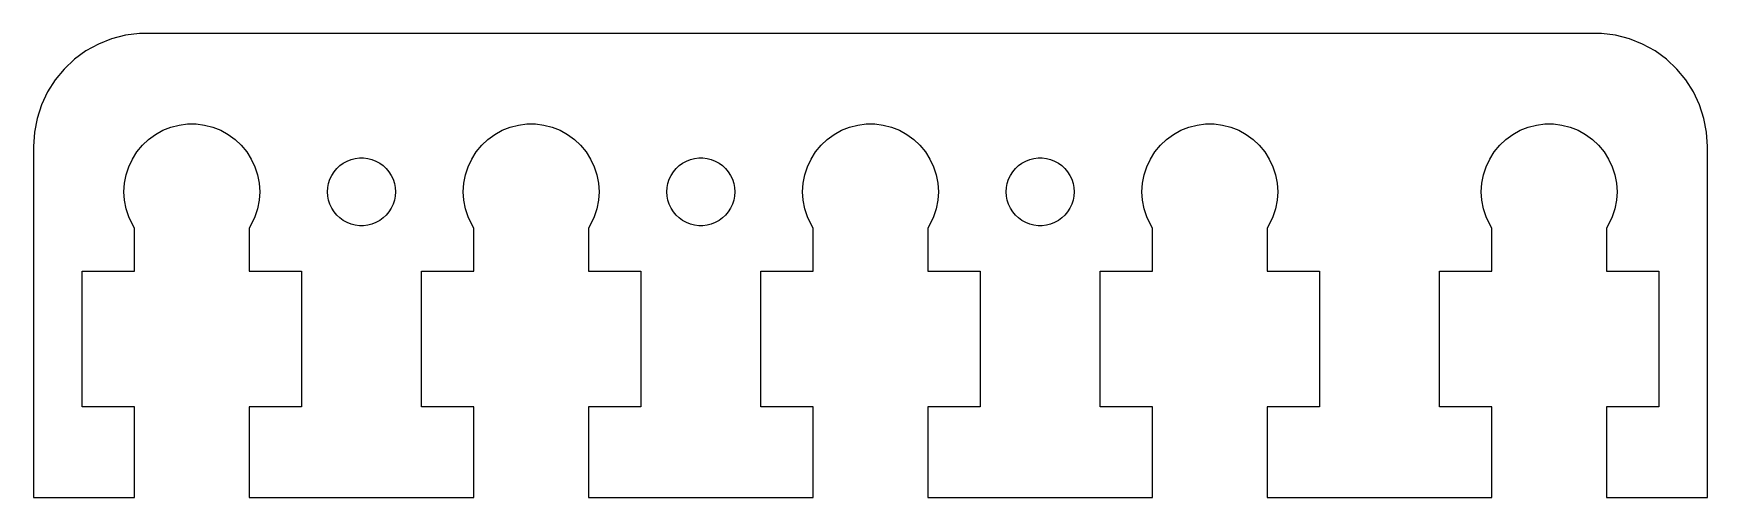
# Model space of a CAD drawing. Header units: metres. Extents: x -37 to 37, y 0 to 20.5.
import ezdxf

# ---------------------------------------------------------------- set-up
doc = ezdxf.new("R2010")
doc.units = ezdxf.units.M

msp = doc.modelspace()

# ---------------------------------------------------------------- linework, layer by layer
for p, q in [((-34.1289, 20.0241), (-34.6791, 19.7216)), ((-33.5451, 20.2553), (-34.1289, 20.0241)), ((-32.9369, 20.4114), (-33.5451, 20.2553)), ((-32.3139, 20.4901), (-32.9369, 20.4114)), ((32.3139, 20.4901), (-32.3139, 20.4901)), ((32.9369, 20.4114), (32.3139, 20.4901)), ((33.5451, 20.2553), (32.9369, 20.4114)), ((34.1289, 20.0241), (33.5451, 20.2553)), ((34.6791, 19.7216), (34.1289, 20.0241)), ((-35.1871, 19.3526), (-35.6448, 18.9227)), ((-34.6791, 19.7216), (-35.1871, 19.3526)), ((35.1871, 19.3526), (34.6791, 19.7216)), ((35.6448, 18.9227), (35.1871, 19.3526)), ((-35.6448, 18.9227), (-36.0451, 18.4389)), ((36.0451, 18.4389), (35.6448, 18.9227)), ((-36.3815, 17.9088), (-36.6489, 17.3406)), ((-36.0451, 18.4389), (-36.3815, 17.9088)), ((36.3815, 17.9088), (36.0451, 18.4389)), ((36.6489, 17.3406), (36.3815, 17.9088)), ((-36.6489, 17.3406), (-36.8429, 16.7434)), ((36.8429, 16.7434), (36.6489, 17.3406)), ((-36.8429, 16.7434), (-36.9606, 16.1267)), ((-31.2773, 16.2145), (-30.927, 16.3532)), ((-30.927, 16.3532), (-30.5621, 16.4469)), ((-30.5621, 16.4469), (-30.1884, 16.4941)), ((-30.1884, 16.4941), (-29.8116, 16.4941)), ((-29.8116, 16.4941), (-29.4379, 16.4469)), ((-29.4379, 16.4469), (-29.0729, 16.3532)), ((-29.0729, 16.3532), (-28.7227, 16.2145)), ((-16.2773, 16.2145), (-15.927, 16.3532)), ((-15.927, 16.3532), (-15.5621, 16.4469)), ((-15.5621, 16.4469), (-15.1884, 16.4941)), ((-15.1884, 16.4941), (-14.8116, 16.4941)), ((-14.8116, 16.4941), (-14.4379, 16.4469)), ((-14.4379, 16.4469), (-14.0729, 16.3532)), ((-14.0729, 16.3532), (-13.7227, 16.2145)), ((-1.27733, 16.2145), (-0.92705, 16.3532)), ((-0.92705, 16.3532), (-0.56213, 16.4469)), ((-0.56213, 16.4469), (-0.18837, 16.4941)), ((-0.18837, 16.4941), (0.18837, 16.4941)), ((0.18837, 16.4941), (0.56213, 16.4469)), ((0.56213, 16.4469), (0.92705, 16.3532)), ((0.92705, 16.3532), (1.27733, 16.2145)), ((13.7227, 16.2145), (14.0729, 16.3532)), ((14.0729, 16.3532), (14.4379, 16.4469)), ((14.4379, 16.4469), (14.8116, 16.4941)), ((14.8116, 16.4941), (15.1884, 16.4941)), ((15.1884, 16.4941), (15.5621, 16.4469)), ((15.5621, 16.4469), (15.927, 16.3532)), ((15.927, 16.3532), (16.2773, 16.2145)), ((28.7227, 16.2145), (29.0729, 16.3532)), ((29.0729, 16.3532), (29.4379, 16.4469)), ((29.4379, 16.4469), (29.8116, 16.4941)), ((29.8116, 16.4941), (30.1884, 16.4941)), ((30.1884, 16.4941), (30.5621, 16.4469)), ((30.5621, 16.4469), (30.927, 16.3532)), ((30.927, 16.3532), (31.2773, 16.2145)), ((36.9606, 16.1267), (36.8429, 16.7434)), ((-36.9606, 16.1267), (-37, 15.5)), ((-32.427, 15.2634), (-32.1869, 15.5536)), ((-32.1869, 15.5536), (-31.9123, 15.8115)), ((-31.9123, 15.8115), (-31.6075, 16.033)), ((-31.6075, 16.033), (-31.2773, 16.2145)), ((-28.7227, 16.2145), (-28.3925, 16.033)), ((-28.3925, 16.033), (-28.0877, 15.8115)), ((-28.0877, 15.8115), (-27.8131, 15.5536)), ((-27.8131, 15.5536), (-27.5729, 15.2634)), ((-17.427, 15.2634), (-17.1869, 15.5536)), ((-17.1869, 15.5536), (-16.9123, 15.8115)), ((-16.9123, 15.8115), (-16.6075, 16.033)), ((-16.6075, 16.033), (-16.2773, 16.2145)), ((-13.7227, 16.2145), (-13.3925, 16.033)), ((-13.3925, 16.033), (-13.0877, 15.8115)), ((-13.0877, 15.8115), (-12.8131, 15.5536)), ((-12.8131, 15.5536), (-12.5729, 15.2634)), ((-2.42705, 15.2634), (-2.1869, 15.5536)), ((-2.1869, 15.5536), (-1.91226, 15.8115)), ((-1.91226, 15.8115), (-1.60747, 16.033)), ((-1.60747, 16.033), (-1.27733, 16.2145)), ((1.27733, 16.2145), (1.60747, 16.033)), ((1.60747, 16.033), (1.91226, 15.8115)), ((1.91226, 15.8115), (2.1869, 15.5536)), ((2.1869, 15.5536), (2.42705, 15.2634)), ((12.5729, 15.2634), (12.8131, 15.5536)), ((12.8131, 15.5536), (13.0877, 15.8115)), ((13.0877, 15.8115), (13.3925, 16.033)), ((13.3925, 16.033), (13.7227, 16.2145)), ((16.2773, 16.2145), (16.6075, 16.033)), ((16.6075, 16.033), (16.9123, 15.8115)), ((16.9123, 15.8115), (17.1869, 15.5536)), ((17.1869, 15.5536), (17.427, 15.2634)), ((27.5729, 15.2634), (27.8131, 15.5536)), ((27.8131, 15.5536), (28.0877, 15.8115)), ((28.0877, 15.8115), (28.3925, 16.033)), ((28.3925, 16.033), (28.7227, 16.2145)), ((31.2773, 16.2145), (31.6075, 16.033)), ((31.6075, 16.033), (31.9123, 15.8115)), ((31.9123, 15.8115), (32.1869, 15.5536)), ((32.1869, 15.5536), (32.427, 15.2634)), ((37, 15.5), (36.9606, 16.1267)), ((-37, 15.5), (-37, 0)), ((-32.7893, 14.6044), (-32.6289, 14.9453)), ((-32.6289, 14.9453), (-32.427, 15.2634)), ((-27.5729, 15.2634), (-27.3711, 14.9453)), ((-27.3711, 14.9453), (-27.2107, 14.6044)), ((-23.3037, 14.7665), (-23.1387, 14.8572)), ((-23.1387, 14.8572), (-22.9635, 14.9266)), ((-22.9635, 14.9266), (-22.7811, 14.9734)), ((-22.7811, 14.9734), (-22.5942, 14.997)), ((-22.5942, 14.997), (-22.4058, 14.997)), ((-22.4058, 14.997), (-22.2189, 14.9734)), ((-22.2189, 14.9734), (-22.0365, 14.9266)), ((-22.0365, 14.9266), (-21.8613, 14.8572)), ((-21.8613, 14.8572), (-21.6963, 14.7665)), ((-17.7893, 14.6044), (-17.6289, 14.9453)), ((-17.6289, 14.9453), (-17.427, 15.2634)), ((-12.5729, 15.2634), (-12.3711, 14.9453)), ((-12.3711, 14.9453), (-12.2107, 14.6044)), ((-8.30373, 14.7665), (-8.13866, 14.8572)), ((-8.13866, 14.8572), (-7.96352, 14.9266)), ((-7.96352, 14.9266), (-7.78107, 14.9734)), ((-7.78107, 14.9734), (-7.59418, 14.997)), ((-7.59418, 14.997), (-7.40581, 14.997)), ((-7.40581, 14.997), (-7.21892, 14.9734)), ((-7.21892, 14.9734), (-7.03647, 14.9266)), ((-7.03647, 14.9266), (-6.86133, 14.8572)), ((-6.86133, 14.8572), (-6.69626, 14.7665)), ((-2.78932, 14.6044), (-2.62891, 14.9453)), ((-2.62891, 14.9453), (-2.42705, 15.2634)), ((2.42705, 15.2634), (2.62891, 14.9453)), ((2.62891, 14.9453), (2.78932, 14.6044)), ((6.69626, 14.7665), (6.86133, 14.8572)), ((6.86133, 14.8572), (7.03647, 14.9266)), ((7.03647, 14.9266), (7.21892, 14.9734)), ((7.21892, 14.9734), (7.40581, 14.997)), ((7.40581, 14.997), (7.59418, 14.997)), ((7.59418, 14.997), (7.78107, 14.9734)), ((7.78107, 14.9734), (7.96352, 14.9266)), ((7.96352, 14.9266), (8.13866, 14.8572)), ((8.13866, 14.8572), (8.30373, 14.7665)), ((12.2107, 14.6044), (12.3711, 14.9453)), ((12.3711, 14.9453), (12.5729, 15.2634)), ((17.427, 15.2634), (17.6289, 14.9453)), ((17.6289, 14.9453), (17.7893, 14.6044)), ((27.2107, 14.6044), (27.3711, 14.9453)), ((27.3711, 14.9453), (27.5729, 15.2634)), ((32.427, 15.2634), (32.6289, 14.9453)), ((32.6289, 14.9453), (32.7893, 14.6044)), ((37, 0), (37, 15.5)), ((-32.9763, 13.876), (-32.9057, 14.2461)), ((-32.9057, 14.2461), (-32.7893, 14.6044)), ((-27.2107, 14.6044), (-27.0942, 14.2461)), ((-27.0942, 14.2461), (-27.0237, 13.876)), ((-23.8947, 14.0522), (-23.8145, 14.2226)), ((-23.8145, 14.2226), (-23.7135, 14.3817)), ((-23.7135, 14.3817), (-23.5934, 14.5268)), ((-23.5934, 14.5268), (-23.4561, 14.6558)), ((-23.4561, 14.6558), (-23.3037, 14.7665)), ((-21.6963, 14.7665), (-21.5439, 14.6558)), ((-21.5439, 14.6558), (-21.4065, 14.5268)), ((-21.4065, 14.5268), (-21.2865, 14.3817)), ((-21.2865, 14.3817), (-21.1855, 14.2226)), ((-21.1855, 14.2226), (-21.1053, 14.0522)), ((-17.9763, 13.876), (-17.9057, 14.2461)), ((-17.9057, 14.2461), (-17.7893, 14.6044)), ((-12.2107, 14.6044), (-12.0942, 14.2461)), ((-12.0942, 14.2461), (-12.0237, 13.876)), ((-8.89465, 14.0522), (-8.81445, 14.2226)), ((-8.81445, 14.2226), (-8.71352, 14.3817)), ((-8.71352, 14.3817), (-8.59344, 14.5268)), ((-8.59344, 14.5268), (-8.45613, 14.6558)), ((-8.45613, 14.6558), (-8.30373, 14.7665)), ((-6.69626, 14.7665), (-6.54385, 14.6558)), ((-6.54385, 14.6558), (-6.40654, 14.5268)), ((-6.40654, 14.5268), (-6.28647, 14.3817)), ((-6.28647, 14.3817), (-6.18553, 14.2226)), ((-6.18553, 14.2226), (-6.10533, 14.0522)), ((-2.97633, 13.876), (-2.90575, 14.2461)), ((-2.90575, 14.2461), (-2.78932, 14.6044)), ((2.78932, 14.6044), (2.90575, 14.2461)), ((2.90575, 14.2461), (2.97633, 13.876)), ((6.10533, 14.0522), (6.18553, 14.2226)), ((6.18553, 14.2226), (6.28647, 14.3817)), ((6.28647, 14.3817), (6.40654, 14.5268)), ((6.40654, 14.5268), (6.54385, 14.6558)), ((6.54385, 14.6558), (6.69626, 14.7665)), ((8.30373, 14.7665), (8.45613, 14.6558)), ((8.45613, 14.6558), (8.59344, 14.5268)), ((8.59344, 14.5268), (8.71352, 14.3817)), ((8.71352, 14.3817), (8.81445, 14.2226)), ((8.81445, 14.2226), (8.89465, 14.0522)), ((12.0237, 13.876), (12.0942, 14.2461)), ((12.0942, 14.2461), (12.2107, 14.6044)), ((17.7893, 14.6044), (17.9057, 14.2461)), ((17.9057, 14.2461), (17.9763, 13.876)), ((27.0237, 13.876), (27.0942, 14.2461)), ((27.0942, 14.2461), (27.2107, 14.6044)), ((32.7893, 14.6044), (32.9057, 14.2461)), ((32.9057, 14.2461), (32.9763, 13.876)), ((-33, 13.5), (-32.9763, 13.876)), ((-32.9763, 13.124), (-33, 13.5)), ((-27.0237, 13.876), (-27, 13.5)), ((-27, 13.5), (-27.0237, 13.124)), ((-24, 13.5), (-23.9882, 13.688)), ((-23.9882, 13.312), (-24, 13.5)), ((-23.9882, 13.688), (-23.9529, 13.873)), ((-23.9529, 13.873), (-23.8947, 14.0522)), ((-21.1053, 14.0522), (-21.0471, 13.873)), ((-21.0471, 13.873), (-21.0118, 13.688)), ((-21.0118, 13.688), (-21, 13.5)), ((-21, 13.5), (-21.0118, 13.312)), ((-18, 13.5), (-17.9763, 13.876)), ((-17.9763, 13.124), (-18, 13.5)), ((-12.0237, 13.876), (-12, 13.5)), ((-12, 13.5), (-12.0237, 13.124)), ((-9, 13.5), (-8.98816, 13.688)), ((-8.98816, 13.312), (-9, 13.5)), ((-8.98816, 13.688), (-8.95287, 13.873)), ((-8.95287, 13.873), (-8.89465, 14.0522)), ((-6.10533, 14.0522), (-6.04712, 13.873)), ((-6.04712, 13.873), (-6.01183, 13.688)), ((-6.01183, 13.688), (-6, 13.5)), ((-6, 13.5), (-6.01183, 13.312)), ((-3, 13.5), (-2.97633, 13.876)), ((-2.97633, 13.124), (-3, 13.5)), ((2.97633, 13.876), (3, 13.5)), ((3, 13.5), (2.97633, 13.124)), ((6, 13.5), (6.01183, 13.688)), ((6.01183, 13.312), (6, 13.5)), ((6.01183, 13.688), (6.04712, 13.873)), ((6.04712, 13.873), (6.10533, 14.0522)), ((8.89465, 14.0522), (8.95287, 13.873)), ((8.95287, 13.873), (8.98816, 13.688)), ((8.98816, 13.688), (9, 13.5)), ((9, 13.5), (8.98816, 13.312)), ((12, 13.5), (12.0237, 13.876)), ((12.0237, 13.124), (12, 13.5)), ((17.9763, 13.876), (18, 13.5)), ((18, 13.5), (17.9763, 13.124)), ((27, 13.5), (27.0237, 13.876)), ((27.0237, 13.124), (27, 13.5)), ((32.9763, 13.876), (33, 13.5)), ((33, 13.5), (32.9763, 13.124)), ((-32.9057, 12.7539), (-32.9763, 13.124)), ((-32.7893, 12.3956), (-32.9057, 12.7539)), ((-27.0942, 12.7539), (-27.2107, 12.3956)), ((-27.0237, 13.124), (-27.0942, 12.7539)), ((-23.9529, 13.127), (-23.9882, 13.312)), ((-23.8947, 12.9478), (-23.9529, 13.127)), ((-23.8145, 12.7774), (-23.8947, 12.9478)), ((-23.7135, 12.6183), (-23.8145, 12.7774)), ((-23.5934, 12.4732), (-23.7135, 12.6183)), ((-21.2865, 12.6183), (-21.4065, 12.4732)), ((-21.1855, 12.7774), (-21.2865, 12.6183)), ((-21.1053, 12.9478), (-21.1855, 12.7774)), ((-21.0471, 13.127), (-21.1053, 12.9478)), ((-21.0118, 13.312), (-21.0471, 13.127)), ((-17.9057, 12.7539), (-17.9763, 13.124)), ((-17.7893, 12.3956), (-17.9057, 12.7539)), ((-12.0942, 12.7539), (-12.2107, 12.3956)), ((-12.0237, 13.124), (-12.0942, 12.7539)), ((-8.95287, 13.127), (-8.98816, 13.312)), ((-8.89465, 12.9478), (-8.95287, 13.127)), ((-8.81445, 12.7774), (-8.89465, 12.9478)), ((-8.71352, 12.6183), (-8.81445, 12.7774)), ((-8.59344, 12.4732), (-8.71352, 12.6183)), ((-6.28647, 12.6183), (-6.40654, 12.4732)), ((-6.18553, 12.7774), (-6.28647, 12.6183)), ((-6.10533, 12.9478), (-6.18553, 12.7774)), ((-6.04712, 13.127), (-6.10533, 12.9478)), ((-6.01183, 13.312), (-6.04712, 13.127)), ((-2.90575, 12.7539), (-2.97633, 13.124)), ((-2.78932, 12.3956), (-2.90575, 12.7539)), ((2.90575, 12.7539), (2.78932, 12.3956)), ((2.97633, 13.124), (2.90575, 12.7539)), ((6.04712, 13.127), (6.01183, 13.312)), ((6.10533, 12.9478), (6.04712, 13.127)), ((6.18553, 12.7774), (6.10533, 12.9478)), ((6.28647, 12.6183), (6.18553, 12.7774)), ((6.40654, 12.4732), (6.28647, 12.6183)), ((8.71352, 12.6183), (8.59344, 12.4732)), ((8.81445, 12.7774), (8.71352, 12.6183)), ((8.89465, 12.9478), (8.81445, 12.7774)), ((8.95287, 13.127), (8.89465, 12.9478)), ((8.98816, 13.312), (8.95287, 13.127)), ((12.0942, 12.7539), (12.0237, 13.124)), ((12.2107, 12.3956), (12.0942, 12.7539)), ((17.9057, 12.7539), (17.7893, 12.3956)), ((17.9763, 13.124), (17.9057, 12.7539)), ((27.0942, 12.7539), (27.0237, 13.124)), ((27.2107, 12.3956), (27.0942, 12.7539)), ((32.9057, 12.7539), (32.7893, 12.3956)), ((32.9763, 13.124), (32.9057, 12.7539)), ((-32.6289, 12.0547), (-32.7893, 12.3956)), ((-32.5307, 11.9), (-32.6289, 12.0547)), ((-32.5307, 10), (-32.5307, 11.9)), ((-27.3711, 12.0547), (-27.4693, 11.9)), ((-27.4693, 11.9), (-27.4693, 10)), ((-27.2107, 12.3956), (-27.3711, 12.0547)), ((-23.4561, 12.3442), (-23.5934, 12.4732)), ((-23.3037, 12.2335), (-23.4561, 12.3442)), ((-23.1387, 12.1427), (-23.3037, 12.2335)), ((-22.9635, 12.0734), (-23.1387, 12.1427)), ((-22.7811, 12.0266), (-22.9635, 12.0734)), ((-22.5942, 12.0029), (-22.7811, 12.0266)), ((-22.4058, 12.0029), (-22.5942, 12.0029)), ((-22.2189, 12.0266), (-22.4058, 12.0029)), ((-22.0365, 12.0734), (-22.2189, 12.0266)), ((-21.8613, 12.1427), (-22.0365, 12.0734)), ((-21.6963, 12.2335), (-21.8613, 12.1427)), ((-21.5439, 12.3442), (-21.6963, 12.2335)), ((-21.4065, 12.4732), (-21.5439, 12.3442)), ((-17.6289, 12.0547), (-17.7893, 12.3956)), ((-17.5307, 11.9), (-17.6289, 12.0547)), ((-17.5307, 10), (-17.5307, 11.9)), ((-12.3711, 12.0547), (-12.4693, 11.9)), ((-12.4693, 11.9), (-12.4693, 10)), ((-12.2107, 12.3956), (-12.3711, 12.0547)), ((-8.45613, 12.3442), (-8.59344, 12.4732)), ((-8.30373, 12.2335), (-8.45613, 12.3442)), ((-8.13866, 12.1427), (-8.30373, 12.2335)), ((-7.96352, 12.0734), (-8.13866, 12.1427)), ((-7.78107, 12.0266), (-7.96352, 12.0734)), ((-7.59418, 12.0029), (-7.78107, 12.0266)), ((-7.40581, 12.0029), (-7.59418, 12.0029)), ((-7.21892, 12.0266), (-7.40581, 12.0029)), ((-7.03647, 12.0734), (-7.21892, 12.0266)), ((-6.86133, 12.1427), (-7.03647, 12.0734)), ((-6.69626, 12.2335), (-6.86133, 12.1427)), ((-6.54385, 12.3442), (-6.69626, 12.2335)), ((-6.40654, 12.4732), (-6.54385, 12.3442)), ((-2.62891, 12.0547), (-2.78932, 12.3956)), ((-2.53072, 11.9), (-2.62891, 12.0547)), ((-2.53072, 10), (-2.53072, 11.9)), ((2.62891, 12.0547), (2.53072, 11.9)), ((2.53072, 11.9), (2.53072, 10)), ((2.78932, 12.3956), (2.62891, 12.0547)), ((6.54385, 12.3442), (6.40654, 12.4732)), ((6.69626, 12.2335), (6.54385, 12.3442)), ((6.86133, 12.1427), (6.69626, 12.2335)), ((7.03647, 12.0734), (6.86133, 12.1427)), ((7.21892, 12.0266), (7.03647, 12.0734)), ((7.40581, 12.0029), (7.21892, 12.0266)), ((7.59418, 12.0029), (7.40581, 12.0029)), ((7.78107, 12.0266), (7.59418, 12.0029)), ((7.96352, 12.0734), (7.78107, 12.0266)), ((8.13866, 12.1427), (7.96352, 12.0734)), ((8.30373, 12.2335), (8.13866, 12.1427)), ((8.45613, 12.3442), (8.30373, 12.2335)), ((8.59344, 12.4732), (8.45613, 12.3442)), ((12.3711, 12.0547), (12.2107, 12.3956)), ((12.4693, 11.9), (12.3711, 12.0547)), ((12.4693, 10), (12.4693, 11.9)), ((17.6289, 12.0547), (17.5307, 11.9)), ((17.5307, 11.9), (17.5307, 10)), ((17.7893, 12.3956), (17.6289, 12.0547)), ((27.3711, 12.0547), (27.2107, 12.3956)), ((27.4693, 11.9), (27.3711, 12.0547)), ((27.4693, 10), (27.4693, 11.9)), ((32.6289, 12.0547), (32.5307, 11.9)), ((32.5307, 11.9), (32.5307, 10)), ((32.7893, 12.3956), (32.6289, 12.0547)), ((-34.8462, 4), (-34.8462, 10)), ((-34.8462, 10), (-32.5307, 10)), ((-27.4693, 10), (-25.1538, 10)), ((-25.1538, 10), (-25.1538, 4)), ((-19.8462, 4), (-19.8462, 10)), ((-19.8462, 10), (-17.5307, 10)), ((-12.4693, 10), (-10.1538, 10)), ((-10.1538, 10), (-10.1538, 4)), ((-4.84622, 4), (-4.84622, 10)), ((-4.84622, 10), (-2.53072, 10)), ((2.53072, 10), (4.84622, 10)), ((4.84622, 10), (4.84622, 4)), ((10.1538, 4), (10.1538, 10)), ((10.1538, 10), (12.4693, 10)), ((17.5307, 10), (19.8462, 10)), ((19.8462, 10), (19.8462, 4)), ((25.1538, 4), (25.1538, 10)), ((25.1538, 10), (27.4693, 10)), ((32.5307, 10), (34.8462, 10)), ((34.8462, 10), (34.8462, 4)), ((-32.5307, 4), (-34.8462, 4)), ((-32.5307, 0), (-32.5307, 4)), ((-25.1538, 4), (-27.4693, 4)), ((-27.4693, 4), (-27.4693, 0)), ((-17.5307, 4), (-19.8462, 4)), ((-17.5307, 0), (-17.5307, 4)), ((-10.1538, 4), (-12.4693, 4)), ((-12.4693, 4), (-12.4693, 0)), ((-2.53072, 4), (-4.84622, 4)), ((-2.53072, 0), (-2.53072, 4)), ((4.84622, 4), (2.53072, 4)), ((2.53072, 4), (2.53072, 0)), ((12.4693, 4), (10.1538, 4)), ((12.4693, 0), (12.4693, 4)), ((19.8462, 4), (17.5307, 4)), ((17.5307, 4), (17.5307, 0)), ((27.4693, 4), (25.1538, 4)), ((27.4693, 0), (27.4693, 4)), ((34.8462, 4), (32.5307, 4)), ((32.5307, 4), (32.5307, 0)), ((-37, 0), (-32.5307, 0)), ((-27.4693, 0), (-17.5307, 0)), ((-12.4693, 0), (-2.53072, 0)), ((2.53072, 0), (12.4693, 0)), ((17.5307, 0), (27.4693, 0)), ((32.5307, 0), (37, 0))]:
    msp.add_line(p, q)

doc.saveas('drawing.dxf')
